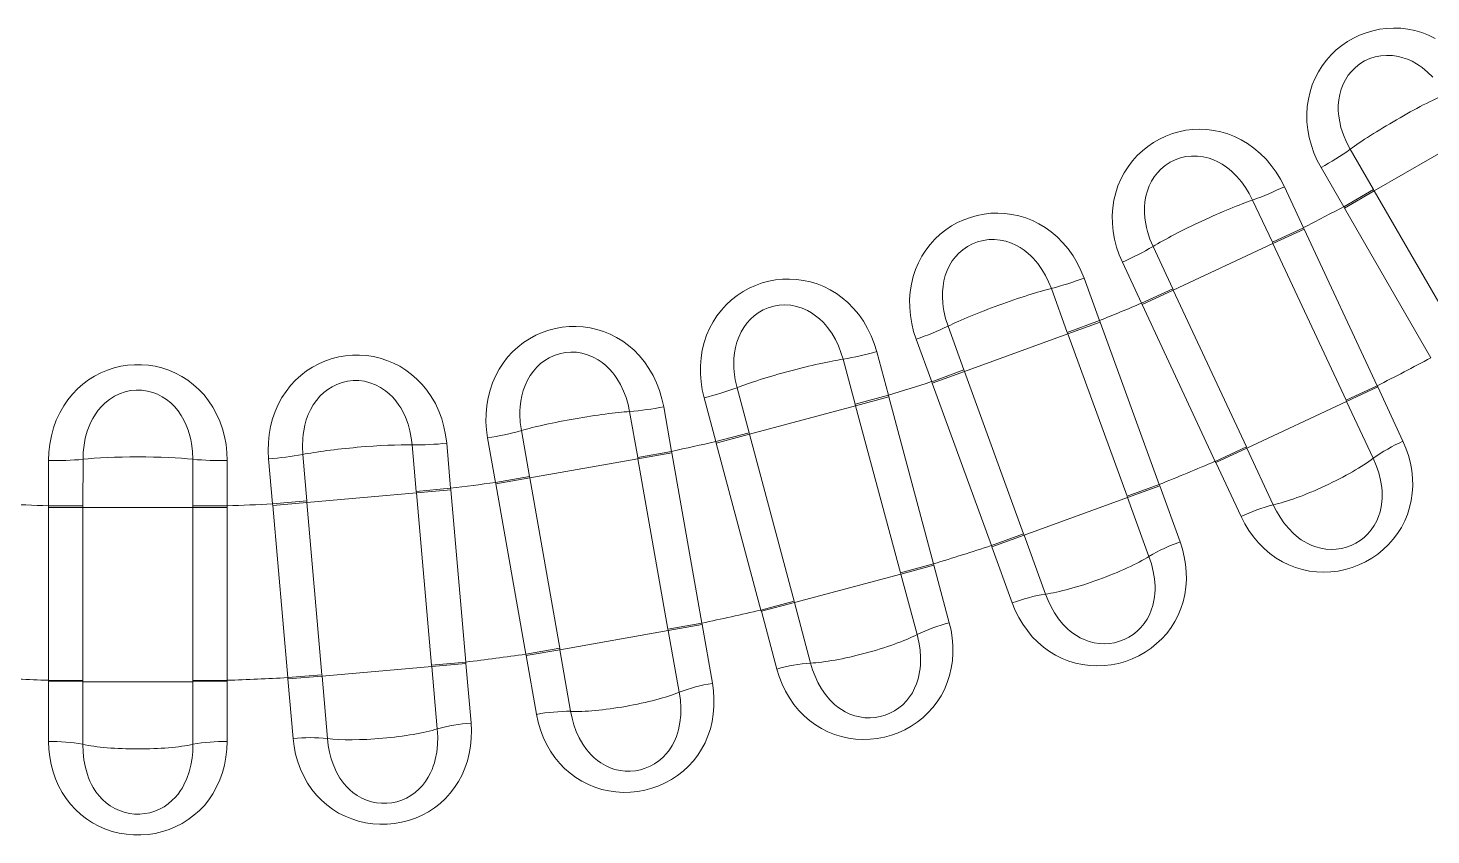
# Model space of a CAD drawing. Extents: x 407 to 892, y -26 to 445.
# Drawn here: x 782.16 to 798.25, y 131.44 to 140.69 of the extents above; entities that cross this region are included whole.
import ezdxf

# ---------------------------------------------------------------- set-up
doc = ezdxf.new("R2010")
doc.units = 0
doc.header["$LTSCALE"] = 7
doc.header["$MEASUREMENT"] = 0
doc.layers.add('8', color=251, linetype='CONTINUOUS', lineweight=15)

msp = doc.modelspace()

# ---------------------------------------------------------------- linework, layer by layer
at = {"layer": '8', "lineweight": 13, "ltscale": 0.031529}
for p, q in [((797.597, 138.826), (798.69, 139.457)), ((795.293, 137.689), (796.436, 138.221)), ((792.898, 136.756), (794.083, 137.187)), ((790.431, 136.036), (791.649, 136.362)), ((787.911, 135.534), (789.153, 135.752)), ((785.356, 135.253), (786.613, 135.363)), ((782.787, 135.196), (784.048, 135.196)), ((790.949, 134.104), (792.167, 134.43)), ((785.53, 133.26), (786.787, 133.37)), ((782.787, 133.196), (784.048, 133.196))]:
    msp.add_line(p, q, dxfattribs=at)
at = {"layer": '8', "lineweight": 13, "ltscale": 0.013374}
for p, q in [((797.589, 138.841), (797.322, 139.304)), ((796.202, 138.721), (796.429, 138.237)), ((795.286, 137.704), (795.06, 138.189)), ((793.894, 137.706), (794.077, 137.203)), ((792.892, 136.772), (792.71, 137.275)), ((791.506, 136.895), (791.645, 136.379)), ((790.427, 136.052), (790.289, 136.569)), ((789.056, 136.296), (789.15, 135.769)), ((787.908, 135.55), (787.816, 136.077)), ((785.355, 135.27), (785.309, 135.803)), ((786.564, 135.912), (786.611, 135.38)), ((782.788, 135.747), (782.787, 135.213)), ((784.048, 135.213), (784.047, 135.747))]:
    msp.add_line(p, q, dxfattribs=at)
at = {"layer": '8', "lineweight": 13, "ltscale": 0.012961}
for p, q in [((797.247, 138.644), (796.988, 139.093)), ((796.567, 138.874), (796.786, 138.404)), ((794.928, 137.538), (794.709, 138.008)), ((794.27, 137.826), (794.447, 137.339)), ((791.891, 136.982), (792.025, 136.482)), ((790.046, 135.951), (789.911, 136.452)), ((789.448, 136.349), (789.538, 135.838)), ((787.52, 135.483), (787.429, 135.993)), ((786.959, 135.931), (787.004, 135.415)), ((782.392, 135.732), (782.393, 135.213)), ((784.442, 135.213), (784.442, 135.732)), ((784.962, 135.236), (784.917, 135.753))]:
    msp.add_line(p, q, dxfattribs=at)
at = {"layer": '8', "lineweight": 13, "ltscale": 0.009852}
for p, q in [((797.589, 138.841), (797.247, 138.644)), ((792.892, 136.772), (792.522, 136.638)), ((797.281, 136.409), (797.638, 136.577)), ((786.611, 135.38), (787.004, 135.415)), ((785.355, 135.27), (784.962, 135.236)), ((792.167, 134.43), (792.547, 134.534)), ((790.949, 134.104), (790.568, 134.004)), ((789.5, 133.783), (789.888, 133.853)), ((788.258, 133.564), (787.87, 133.497)), ((786.787, 133.37), (787.179, 133.406)), ((785.53, 133.26), (785.138, 133.228)), ((782.393, 133.197), (782.787, 133.196)), ((784.442, 133.197), (784.048, 133.196))]:
    msp.add_line(p, q, dxfattribs=at)
at = {"layer": '8', "lineweight": 13, "ltscale": 0.009853}
for p, q in [((797.597, 138.826), (797.256, 138.629)), ((796.429, 138.237), (796.786, 138.404)), ((796.436, 138.221), (796.793, 138.388)), ((795.286, 137.704), (794.928, 137.538)), ((795.293, 137.689), (794.936, 137.522)), ((794.077, 137.203), (794.447, 137.339)), ((794.083, 137.187), (794.454, 137.322)), ((792.898, 136.756), (792.528, 136.621)), ((791.645, 136.379), (792.025, 136.482)), ((791.649, 136.362), (792.03, 136.464)), ((797.274, 136.424), (797.631, 136.591)), ((790.427, 136.052), (790.046, 135.951)), ((790.431, 136.036), (790.05, 135.934)), ((789.15, 135.769), (789.538, 135.838)), ((789.153, 135.752), (789.541, 135.821)), ((796.131, 135.891), (795.774, 135.724)), ((787.908, 135.55), (787.52, 135.483)), ((787.911, 135.534), (787.523, 135.465)), ((786.613, 135.363), (787.005, 135.397)), ((794.762, 135.324), (795.132, 135.458)), ((782.393, 135.213), (782.787, 135.213)), ((782.393, 135.196), (782.787, 135.196)), ((784.442, 135.213), (784.048, 135.213)), ((784.442, 135.196), (784.048, 135.196)), ((785.356, 135.253), (784.964, 135.218)), ((793.576, 134.892), (793.206, 134.758)), ((792.163, 134.447), (792.543, 134.549)), ((790.944, 134.12), (790.564, 134.018)), ((789.497, 133.799), (789.885, 133.868)), ((788.255, 133.58), (787.867, 133.512)), ((786.785, 133.387), (787.178, 133.421)), ((785.529, 133.277), (785.136, 133.243)), ((782.393, 133.212), (782.787, 133.212)), ((784.442, 133.212), (784.048, 133.212))]:
    msp.add_line(p, q, dxfattribs=at)
at = {"layer": '8', "lineweight": 13, "ltscale": 0.000424518}
msp.add_line((797.589, 138.841), (797.597, 138.826), dxfattribs=at)
at = {"layer": '8', "lineweight": 13, "ltscale": 0.049583}
for p, q in [((797.597, 138.826), (798.589, 137.109)), ((797.256, 138.629), (798.248, 136.911)), ((797.631, 136.591), (796.793, 138.388)), ((795.293, 137.689), (796.131, 135.891)), ((795.132, 135.458), (794.454, 137.322)), ((792.528, 136.621), (793.206, 134.758)), ((792.898, 136.756), (793.576, 134.892)), ((792.163, 134.447), (791.649, 136.362)), ((790.431, 136.036), (790.944, 134.12)), ((789.885, 133.868), (789.541, 135.821)), ((787.911, 135.534), (788.255, 133.58)), ((786.785, 133.387), (786.613, 135.363)), ((787.523, 135.465), (787.867, 133.512)), ((782.393, 133.212), (782.393, 135.196)), ((782.787, 133.212), (782.787, 135.196)), ((784.048, 135.196), (784.048, 133.212)), ((784.442, 135.196), (784.442, 133.212)), ((785.356, 135.253), (785.529, 133.277))]:
    msp.add_line(p, q, dxfattribs=at)
at = {"layer": '8', "lineweight": 13, "ltscale": 0.000445997}
msp.add_line((797.247, 138.644), (797.256, 138.629), dxfattribs=at)
at = {"layer": '8', "lineweight": 13, "ltscale": 0.000445422}
msp.add_line((796.793, 138.388), (796.786, 138.404), dxfattribs=at)
at = {"layer": '8', "lineweight": 13, "ltscale": 0.000424589}
msp.add_line((796.436, 138.221), (796.429, 138.237), dxfattribs=at)
at = {"layer": '8', "lineweight": 13, "ltscale": 0.049582}
for p, q in [((797.274, 136.424), (796.436, 138.221)), ((794.936, 137.522), (795.774, 135.724)), ((794.762, 135.324), (794.083, 137.187)), ((792.543, 134.549), (792.03, 136.464)), ((790.05, 135.934), (790.564, 134.018)), ((789.497, 133.799), (789.153, 135.752)), ((787.178, 133.421), (787.005, 135.397)), ((784.964, 135.218), (785.136, 133.243))]:
    msp.add_line(p, q, dxfattribs=at)
at = {"layer": '8', "lineweight": 13, "ltscale": 0.000424266}
msp.add_line((795.286, 137.704), (795.293, 137.689), dxfattribs=at)
at = {"layer": '8', "lineweight": 13, "ltscale": 0.000446113}
msp.add_line((794.928, 137.538), (794.936, 137.522), dxfattribs=at)
at = {"layer": '8', "lineweight": 13, "ltscale": 0.000445782}
msp.add_line((794.454, 137.322), (794.447, 137.339), dxfattribs=at)
at = {"layer": '8', "lineweight": 13, "ltscale": 0.012962}
msp.add_line((792.522, 136.638), (792.344, 137.125), dxfattribs=at)
at = {"layer": '8', "lineweight": 13, "ltscale": 0.000424794}
msp.add_line((794.083, 137.187), (794.077, 137.203), dxfattribs=at)
at = {"layer": '8', "lineweight": 13, "ltscale": 0.000424532}
msp.add_line((792.892, 136.772), (792.898, 136.756), dxfattribs=at)
at = {"layer": '8', "lineweight": 13, "ltscale": 0.000445521}
msp.add_line((792.522, 136.638), (792.528, 136.621), dxfattribs=at)
at = {"layer": '8', "lineweight": 13, "ltscale": 0.000445651}
msp.add_line((792.03, 136.464), (792.025, 136.482), dxfattribs=at)
at = {"layer": '8', "lineweight": 13, "ltscale": 0.000371403}
msp.add_line((797.631, 136.591), (797.638, 136.577), dxfattribs=at)
at = {"layer": '8', "lineweight": 13, "ltscale": 0.017125}
for p, q in [((797.638, 136.577), (797.927, 135.956)), ((796.07, 135.09), (795.78, 135.711)), ((795.137, 135.445), (795.371, 134.801)), ((793.446, 134.1), (793.211, 134.744)), ((792.547, 134.534), (792.724, 133.872)), ((790.745, 133.342), (790.568, 134.004)), ((789.888, 133.853), (790.006, 133.178)), ((787.179, 133.406), (787.238, 132.724)), ((782.393, 133.197), (782.393, 132.512)), ((784.442, 132.512), (784.442, 133.197))]:
    msp.add_line(p, q, dxfattribs=at)
at = {"layer": '8', "lineweight": 13, "ltscale": 0.000424371}
msp.add_line((791.649, 136.362), (791.645, 136.379), dxfattribs=at)
at = {"layer": '8', "lineweight": 13, "ltscale": 0.03153}
for p, q in [((796.138, 135.876), (797.281, 136.409)), ((793.582, 134.877), (794.767, 135.308)), ((788.258, 133.564), (789.5, 133.783))]:
    msp.add_line(p, q, dxfattribs=at)
at = {"layer": '8', "lineweight": 13, "ltscale": 0.000417768}
msp.add_line((797.274, 136.424), (797.281, 136.409), dxfattribs=at)
at = {"layer": '8', "lineweight": 13, "ltscale": 0.01795}
for p, q in [((797.281, 136.409), (797.586, 135.759)), ((796.44, 135.225), (796.138, 135.876)), ((794.767, 135.308), (795.014, 134.634)), ((793.826, 134.202), (793.582, 134.877)), ((792.167, 134.43), (792.354, 133.737)), ((791.133, 133.41), (790.949, 134.104)), ((789.5, 133.783), (789.626, 133.076)), ((788.381, 132.857), (788.258, 133.564)), ((786.787, 133.37), (786.851, 132.655)), ((782.787, 133.196), (782.786, 132.478)), ((784.049, 132.478), (784.048, 133.196))]:
    msp.add_line(p, q, dxfattribs=at)
at = {"layer": '8', "lineweight": 13, "ltscale": 0.000424713}
msp.add_line((790.427, 136.052), (790.431, 136.036), dxfattribs=at)
at = {"layer": '8', "lineweight": 13, "ltscale": 0.000445539}
msp.add_line((789.541, 135.821), (789.538, 135.838), dxfattribs=at)
at = {"layer": '8', "lineweight": 13, "ltscale": 0.00044619}
msp.add_line((790.046, 135.951), (790.05, 135.934), dxfattribs=at)
at = {"layer": '8', "lineweight": 13, "ltscale": 0.009851}
for p, q in [((796.138, 135.876), (795.78, 135.711)), ((794.767, 135.308), (795.137, 135.445)), ((793.582, 134.877), (793.211, 134.744))]:
    msp.add_line(p, q, dxfattribs=at)
at = {"layer": '8', "lineweight": 13, "ltscale": 0.000417123}
msp.add_line((796.131, 135.891), (796.138, 135.876), dxfattribs=at)
at = {"layer": '8', "lineweight": 13, "ltscale": 0.00042459}
msp.add_line((789.153, 135.752), (789.15, 135.769), dxfattribs=at)
at = {"layer": '8', "lineweight": 13, "ltscale": 0.000370987}
msp.add_line((795.774, 135.724), (795.78, 135.711), dxfattribs=at)
at = {"layer": '8', "lineweight": 13, "ltscale": 0.000445406}
msp.add_line((787.52, 135.483), (787.523, 135.465), dxfattribs=at)
at = {"layer": '8', "lineweight": 13, "ltscale": 0.000424458}
msp.add_line((787.908, 135.55), (787.911, 135.534), dxfattribs=at)
at = {"layer": '8', "lineweight": 13, "ltscale": 0.000424319}
msp.add_line((786.613, 135.363), (786.611, 135.38), dxfattribs=at)
at = {"layer": '8', "lineweight": 13, "ltscale": 0.0004458}
msp.add_line((787.005, 135.397), (787.004, 135.415), dxfattribs=at)
at = {"layer": '8', "lineweight": 13, "ltscale": 0.000417559}
msp.add_line((794.762, 135.324), (794.767, 135.308), dxfattribs=at)
at = {"layer": '8', "lineweight": 13, "ltscale": 0.000370693}
msp.add_line((795.132, 135.458), (795.137, 135.445), dxfattribs=at)
at = {"layer": '8', "lineweight": 13, "ltscale": 0.00044632}
for p, q in [((782.393, 135.196), (782.393, 135.213)), ((784.442, 135.213), (784.442, 135.196))]:
    msp.add_line(p, q, dxfattribs=at)
at = {"layer": '8', "lineweight": 13, "ltscale": 0.000424957}
for p, q in [((782.787, 135.196), (782.787, 135.213)), ((784.048, 135.213), (784.048, 135.196))]:
    msp.add_line(p, q, dxfattribs=at)
at = {"layer": '8', "lineweight": 13, "ltscale": 0.000445666}
msp.add_line((784.962, 135.236), (784.964, 135.218), dxfattribs=at)
at = {"layer": '8', "lineweight": 13, "ltscale": 0.000424252}
msp.add_line((785.355, 135.27), (785.356, 135.253), dxfattribs=at)
at = {"layer": '8', "lineweight": 13, "ltscale": 0.000417037}
msp.add_line((793.576, 134.892), (793.582, 134.877), dxfattribs=at)
at = {"layer": '8', "lineweight": 13, "ltscale": 0.00037076}
msp.add_line((793.206, 134.758), (793.211, 134.744), dxfattribs=at)
at = {"layer": '8', "lineweight": 13, "ltscale": 0.000370851}
msp.add_line((792.543, 134.549), (792.547, 134.534), dxfattribs=at)
at = {"layer": '8', "lineweight": 13, "ltscale": 0.000417146}
msp.add_line((792.163, 134.447), (792.167, 134.43), dxfattribs=at)
at = {"layer": '8', "lineweight": 13, "ltscale": 0.000416948}
msp.add_line((790.944, 134.12), (790.949, 134.104), dxfattribs=at)
at = {"layer": '8', "lineweight": 13, "ltscale": 0.000371442}
msp.add_line((790.564, 134.018), (790.568, 134.004), dxfattribs=at)
at = {"layer": '8', "lineweight": 13, "ltscale": 0.000417696}
msp.add_line((789.497, 133.799), (789.5, 133.783), dxfattribs=at)
at = {"layer": '8', "lineweight": 13, "ltscale": 0.000371025}
msp.add_line((789.885, 133.868), (789.888, 133.853), dxfattribs=at)
at = {"layer": '8', "lineweight": 13, "ltscale": 0.000416811}
msp.add_line((788.255, 133.58), (788.258, 133.564), dxfattribs=at)
at = {"layer": '8', "lineweight": 13, "ltscale": 0.000417412}
for p, q in [((786.785, 133.387), (786.787, 133.37)), ((785.529, 133.277), (785.53, 133.26))]:
    msp.add_line(p, q, dxfattribs=at)
at = {"layer": '8', "lineweight": 13, "ltscale": 0.000371345}
msp.add_line((787.178, 133.421), (787.179, 133.406), dxfattribs=at)
at = {"layer": '8', "lineweight": 13, "ltscale": 0.000371291}
msp.add_line((787.867, 133.512), (787.87, 133.497), dxfattribs=at)
at = {"layer": '8', "lineweight": 13, "ltscale": 0.017124}
for p, q in [((787.989, 132.823), (787.87, 133.497)), ((785.198, 132.545), (785.138, 133.228))]:
    msp.add_line(p, q, dxfattribs=at)
at = {"layer": '8', "lineweight": 13, "ltscale": 0.000371545}
msp.add_line((785.136, 133.243), (785.138, 133.228), dxfattribs=at)
at = {"layer": '8', "lineweight": 13, "ltscale": 0.017949}
msp.add_line((785.592, 132.545), (785.53, 133.26), dxfattribs=at)
at = {"layer": '8', "lineweight": 13, "ltscale": 0.000370789}
for p, q in [((782.393, 133.212), (782.393, 133.197)), ((784.442, 133.197), (784.442, 133.212))]:
    msp.add_line(p, q, dxfattribs=at)
at = {"layer": '8', "lineweight": 13, "ltscale": 0.000417328}
for p, q in [((782.787, 133.212), (782.787, 133.196)), ((784.048, 133.196), (784.048, 133.212))]:
    msp.add_line(p, q, dxfattribs=at)
at = {"layer": '8', "lineweight": 13}
for points in [[(796.988, 139.093), (796.944, 139.176), (796.906, 139.261), (796.876, 139.348), (796.852, 139.437), (796.835, 139.527), (796.826, 139.617), (796.824, 139.707), (796.829, 139.796), (796.842, 139.88), (796.861, 139.962), (796.887, 140.041), (796.919, 140.118), (796.957, 140.191), (797.001, 140.261), (797.05, 140.327), (797.104, 140.388), (797.162, 140.443), (797.224, 140.493), (797.289, 140.538), (797.358, 140.578), (797.43, 140.613), (797.504, 140.641), (797.581, 140.664), (797.659, 140.68), (797.739, 140.69), (797.82, 140.694), (797.902, 140.691), (797.983, 140.681), (798.064, 140.665), (798.143, 140.642), (798.221, 140.612), (798.297, 140.576)], [(797.322, 139.304), (797.279, 139.386), (797.244, 139.47), (797.229, 139.513), (797.216, 139.555), (797.201, 139.619), (797.19, 139.682), (797.185, 139.745), (797.185, 139.806), (797.19, 139.871), (797.201, 139.933), (797.218, 139.993), (797.24, 140.049), (797.267, 140.102), (797.298, 140.152), (797.335, 140.197), (797.381, 140.243), (797.432, 140.283), (797.487, 140.317), (797.546, 140.344), (797.608, 140.364), (797.672, 140.376), (797.739, 140.381), (797.806, 140.378), (797.874, 140.368), (797.927, 140.354), (797.979, 140.336), (798.031, 140.313), (798.081, 140.285), (798.114, 140.264), (798.147, 140.241), (798.21, 140.189), (798.269, 140.13)], [(794.709, 138.008), (794.672, 138.094), (794.643, 138.182), (794.619, 138.272), (794.603, 138.362), (794.595, 138.453), (794.593, 138.544), (794.599, 138.633), (794.612, 138.721), (794.632, 138.804), (794.658, 138.884), (794.691, 138.961), (794.729, 139.034), (794.774, 139.104), (794.823, 139.17), (794.878, 139.231), (794.938, 139.287), (795, 139.337), (795.066, 139.382), (795.135, 139.421), (795.207, 139.455), (795.282, 139.483), (795.358, 139.505), (795.436, 139.521), (795.516, 139.53), (795.597, 139.533), (795.678, 139.53), (795.759, 139.52), (795.839, 139.503), (795.918, 139.48), (795.995, 139.45), (796.07, 139.413), (796.143, 139.37), (796.218, 139.317), (796.289, 139.257), (796.356, 139.191), (796.417, 139.119), (796.473, 139.041), (796.523, 138.96), (796.567, 138.874)], [(795.06, 138.189), (795.025, 138.274), (794.997, 138.361), (794.986, 138.405), (794.977, 138.448), (794.967, 138.513), (794.962, 138.577), (794.962, 138.64), (794.967, 138.701), (794.978, 138.765), (794.995, 138.826), (795.016, 138.884), (795.043, 138.938), (795.075, 138.989), (795.111, 139.035), (795.151, 139.077), (795.201, 139.119), (795.255, 139.154), (795.313, 139.183), (795.374, 139.205), (795.438, 139.219), (795.503, 139.226), (795.569, 139.225), (795.636, 139.217), (795.703, 139.2), (795.754, 139.182), (795.805, 139.159), (795.854, 139.132), (795.902, 139.1), (795.933, 139.076), (795.964, 139.05), (796.022, 138.993), (796.076, 138.929), (796.122, 138.864), (796.164, 138.795), (796.202, 138.721)], [(792.344, 137.125), (792.315, 137.214), (792.293, 137.304), (792.278, 137.396), (792.27, 137.487), (792.269, 137.579), (792.276, 137.669), (792.289, 137.758), (792.31, 137.844), (792.337, 137.925), (792.37, 138.002), (792.409, 138.076), (792.454, 138.146), (792.504, 138.212), (792.559, 138.273), (792.619, 138.329), (792.684, 138.38), (792.75, 138.424), (792.819, 138.463), (792.892, 138.496), (792.967, 138.523), (793.043, 138.545), (793.122, 138.56), (793.201, 138.569), (793.281, 138.571), (793.362, 138.567), (793.442, 138.557), (793.522, 138.54), (793.6, 138.516), (793.677, 138.486), (793.751, 138.449), (793.823, 138.406), (793.891, 138.357), (793.962, 138.298), (794.027, 138.232), (794.088, 138.16), (794.143, 138.083), (794.191, 138.001), (794.234, 137.915), (794.27, 137.826)], [(792.71, 137.275), (792.682, 137.363), (792.662, 137.452), (792.654, 137.496), (792.649, 137.541), (792.645, 137.606), (792.646, 137.67), (792.652, 137.733), (792.662, 137.793), (792.678, 137.856), (792.7, 137.915), (792.727, 137.971), (792.758, 138.023), (792.794, 138.07), (792.834, 138.113), (792.878, 138.152), (792.931, 138.189), (792.988, 138.22), (793.048, 138.243), (793.111, 138.259), (793.176, 138.268), (793.241, 138.269), (793.307, 138.263), (793.373, 138.248), (793.438, 138.226), (793.488, 138.204), (793.536, 138.177), (793.583, 138.145), (793.628, 138.109), (793.657, 138.082), (793.685, 138.054), (793.738, 137.992), (793.786, 137.924), (793.827, 137.855), (793.863, 137.782), (793.894, 137.706)], [(789.911, 136.452), (789.89, 136.543), (789.876, 136.635), (789.869, 136.727), (789.869, 136.819), (789.876, 136.91), (789.891, 137), (789.912, 137.087), (789.94, 137.171), (789.974, 137.249), (790.014, 137.323), (790.059, 137.393), (790.11, 137.459), (790.166, 137.52), (790.226, 137.576), (790.291, 137.627), (790.359, 137.672), (790.429, 137.71), (790.502, 137.743), (790.577, 137.77), (790.653, 137.79), (790.732, 137.805), (790.811, 137.813), (790.891, 137.815), (790.97, 137.811), (791.051, 137.8), (791.13, 137.783), (791.208, 137.759), (791.284, 137.728), (791.358, 137.691), (791.429, 137.648), (791.496, 137.599), (791.56, 137.545), (791.625, 137.479), (791.685, 137.408), (791.739, 137.331), (791.786, 137.249), (791.828, 137.163), (791.863, 137.074), (791.891, 136.982)], [(790.289, 136.569), (790.269, 136.659), (790.256, 136.75), (790.253, 136.795), (790.251, 136.839), (790.253, 136.905), (790.26, 136.968), (790.271, 137.03), (790.286, 137.09), (790.308, 137.15), (790.335, 137.208), (790.366, 137.261), (790.402, 137.31), (790.442, 137.354), (790.485, 137.394), (790.532, 137.428), (790.589, 137.461), (790.648, 137.486), (790.71, 137.504), (790.774, 137.515), (790.839, 137.518), (790.905, 137.514), (790.97, 137.501), (791.035, 137.481), (791.098, 137.453), (791.145, 137.427), (791.19, 137.395), (791.234, 137.36), (791.276, 137.32), (791.303, 137.291), (791.328, 137.26), (791.375, 137.194), (791.417, 137.122), (791.452, 137.05), (791.481, 136.974), (791.506, 136.895)], [(787.429, 135.993), (787.416, 136.086), (787.41, 136.179), (787.411, 136.271), (787.419, 136.363), (787.434, 136.453), (787.456, 136.541), (787.485, 136.626), (787.521, 136.707), (787.561, 136.782), (787.607, 136.852), (787.658, 136.918), (787.715, 136.979), (787.776, 137.035), (787.841, 137.086), (787.909, 137.131), (787.981, 137.17), (788.054, 137.202), (788.13, 137.228), (788.207, 137.248), (788.285, 137.262), (788.364, 137.27), (788.444, 137.271), (788.524, 137.266), (788.603, 137.255), (788.682, 137.237), (788.759, 137.213), (788.835, 137.182), (788.908, 137.145), (788.978, 137.102), (789.045, 137.053), (789.108, 136.998), (789.167, 136.938), (789.226, 136.867), (789.279, 136.791), (789.326, 136.709), (789.367, 136.624), (789.401, 136.535), (789.428, 136.443), (789.448, 136.349)], [(784.917, 135.753), (784.912, 135.846), (784.914, 135.939), (784.923, 136.031), (784.939, 136.122), (784.962, 136.21), (784.991, 136.296), (785.027, 136.378), (785.07, 136.456), (785.117, 136.527), (785.169, 136.593), (785.225, 136.654), (785.287, 136.71), (785.352, 136.761), (785.422, 136.805), (785.494, 136.844), (785.569, 136.876), (785.645, 136.902), (785.722, 136.922), (785.8, 136.935), (785.88, 136.942), (785.959, 136.943), (786.039, 136.937), (786.118, 136.925), (786.196, 136.907), (786.273, 136.882), (786.348, 136.851), (786.42, 136.814), (786.49, 136.771), (786.556, 136.722), (786.618, 136.667), (786.677, 136.607), (786.73, 136.542), (786.783, 136.467), (786.829, 136.386), (786.869, 136.301), (786.902, 136.212), (786.928, 136.121), (786.947, 136.027), (786.959, 135.931)], [(787.816, 136.077), (787.803, 136.169), (787.799, 136.26), (787.799, 136.305), (787.802, 136.349), (787.809, 136.414), (787.821, 136.477), (787.837, 136.538), (787.858, 136.596), (787.885, 136.655), (787.917, 136.709), (787.953, 136.76), (787.993, 136.805), (788.036, 136.846), (788.083, 136.881), (788.133, 136.911), (788.192, 136.939), (788.254, 136.959), (788.317, 136.972), (788.382, 136.977), (788.447, 136.975), (788.511, 136.964), (788.575, 136.946), (788.638, 136.921), (788.698, 136.888), (788.743, 136.857), (788.786, 136.822), (788.826, 136.782), (788.864, 136.739), (788.888, 136.708), (788.911, 136.675), (788.952, 136.605), (788.988, 136.529), (789.016, 136.455), (789.039, 136.376), (789.056, 136.296)], [(784.442, 135.732), (784.439, 135.825), (784.429, 135.918), (784.412, 136.009), (784.388, 136.098), (784.358, 136.184), (784.321, 136.266), (784.278, 136.345), (784.228, 136.419), (784.176, 136.486), (784.118, 136.547), (784.056, 136.603), (783.99, 136.654), (783.92, 136.698), (783.847, 136.737), (783.772, 136.769), (783.694, 136.795), (783.617, 136.814), (783.538, 136.826), (783.459, 136.833), (783.379, 136.833), (783.3, 136.827), (783.221, 136.814), (783.144, 136.795), (783.068, 136.771), (782.993, 136.739), (782.921, 136.702), (782.852, 136.658), (782.786, 136.609), (782.725, 136.555), (782.667, 136.495), (782.615, 136.43), (782.567, 136.361), (782.521, 136.281), (782.482, 136.196), (782.45, 136.108), (782.425, 136.017), (782.407, 135.923), (782.396, 135.828), (782.392, 135.732)], [(785.309, 135.803), (785.305, 135.895), (785.308, 135.986), (785.312, 136.031), (785.319, 136.075), (785.332, 136.139), (785.349, 136.201), (785.371, 136.26), (785.396, 136.315), (785.428, 136.372), (785.465, 136.423), (785.505, 136.47), (785.549, 136.512), (785.596, 136.549), (785.645, 136.58), (785.698, 136.606), (785.759, 136.628), (785.822, 136.643), (785.886, 136.65), (785.951, 136.65), (786.016, 136.642), (786.079, 136.626), (786.142, 136.602), (786.201, 136.571), (786.259, 136.533), (786.301, 136.498), (786.34, 136.46), (786.377, 136.417), (786.411, 136.37), (786.432, 136.337), (786.452, 136.303), (786.487, 136.229), (786.516, 136.151), (786.538, 136.074), (786.553, 135.994), (786.564, 135.912)], [(784.047, 135.747), (784.043, 135.84), (784.032, 135.93), (784.024, 135.975), (784.014, 136.018), (783.995, 136.081), (783.972, 136.141), (783.946, 136.198), (783.915, 136.251), (783.879, 136.304), (783.838, 136.352), (783.794, 136.396), (783.746, 136.434), (783.696, 136.466), (783.644, 136.493), (783.59, 136.514), (783.527, 136.531), (783.463, 136.54), (783.398, 136.542), (783.334, 136.535), (783.27, 136.522), (783.208, 136.5), (783.148, 136.472), (783.091, 136.435), (783.037, 136.392), (782.999, 136.354), (782.963, 136.312), (782.93, 136.266), (782.9, 136.217), (782.881, 136.182), (782.865, 136.146), (782.836, 136.07), (782.814, 135.989), (782.8, 135.911), (782.791, 135.83), (782.788, 135.747)], [(797.927, 135.956), (797.961, 135.874), (797.99, 135.79), (798.012, 135.705), (798.028, 135.618), (798.037, 135.532), (798.039, 135.445), (798.034, 135.36), (798.022, 135.275), (798.003, 135.195), (797.978, 135.116), (797.947, 135.04), (797.909, 134.967), (797.865, 134.897), (797.816, 134.831), (797.761, 134.769), (797.701, 134.712), (797.637, 134.66), (797.568, 134.613), (797.496, 134.571), (797.421, 134.536), (797.343, 134.506), (797.263, 134.483), (797.182, 134.466), (797.1, 134.456), (797.017, 134.452), (796.935, 134.455), (796.854, 134.466), (796.773, 134.482), (796.694, 134.506), (796.618, 134.536), (796.544, 134.572), (796.473, 134.615), (796.401, 134.667), (796.334, 134.725), (796.271, 134.788), (796.212, 134.857), (796.16, 134.931), (796.112, 135.009), (796.07, 135.09)], [(797.586, 135.759), (797.621, 135.676), (797.65, 135.591), (797.671, 135.507), (797.684, 135.423), (797.688, 135.382), (797.689, 135.341), (797.689, 135.301), (797.686, 135.261), (797.678, 135.203), (797.666, 135.146), (797.648, 135.092), (797.626, 135.04), (797.597, 134.987), (797.564, 134.938), (797.525, 134.893), (797.482, 134.852), (797.436, 134.816), (797.386, 134.784), (797.333, 134.759), (797.278, 134.738), (797.221, 134.724), (797.162, 134.716), (797.103, 134.713), (797.044, 134.717), (796.985, 134.727), (796.927, 134.743), (796.881, 134.76), (796.836, 134.78), (796.793, 134.805), (796.761, 134.825), (796.73, 134.848), (796.67, 134.898), (796.614, 134.956), (796.562, 135.02), (796.517, 135.084), (796.477, 135.153), (796.44, 135.225)], [(795.371, 134.801), (795.398, 134.716), (795.419, 134.63), (795.434, 134.543), (795.442, 134.455), (795.444, 134.368), (795.438, 134.282), (795.426, 134.197), (795.406, 134.114), (795.381, 134.035), (795.349, 133.959), (795.311, 133.886), (795.267, 133.817), (795.217, 133.751), (795.162, 133.69), (795.102, 133.633), (795.038, 133.581), (794.969, 133.535), (794.897, 133.494), (794.821, 133.459), (794.743, 133.43), (794.663, 133.407), (794.582, 133.391), (794.499, 133.381), (794.416, 133.378), (794.334, 133.382), (794.252, 133.392), (794.172, 133.409), (794.093, 133.433), (794.017, 133.463), (793.943, 133.5), (793.873, 133.543), (793.805, 133.592), (793.739, 133.649), (793.676, 133.713), (793.619, 133.782), (793.567, 133.855), (793.521, 133.933), (793.481, 134.015), (793.446, 134.1)], [(795.014, 134.634), (795.042, 134.548), (795.063, 134.462), (795.077, 134.376), (795.083, 134.291), (795.083, 134.25), (795.081, 134.208), (795.077, 134.169), (795.071, 134.129), (795.058, 134.072), (795.04, 134.017), (795.018, 133.964), (794.992, 133.915), (794.958, 133.864), (794.92, 133.818), (794.878, 133.776), (794.832, 133.739), (794.782, 133.707), (794.73, 133.681), (794.675, 133.66), (794.618, 133.644), (794.56, 133.635), (794.501, 133.632), (794.442, 133.635), (794.384, 133.643), (794.326, 133.658), (794.269, 133.679), (794.225, 133.7), (794.182, 133.725), (794.141, 133.753), (794.111, 133.776), (794.082, 133.801), (794.027, 133.856), (793.976, 133.919), (793.929, 133.987), (793.891, 134.055), (793.856, 134.127), (793.826, 134.202)], [(792.724, 133.872), (792.744, 133.786), (792.757, 133.698), (792.765, 133.61), (792.765, 133.522), (792.759, 133.436), (792.746, 133.35), (792.726, 133.267), (792.7, 133.186), (792.667, 133.109), (792.629, 133.036), (792.585, 132.967), (792.535, 132.901), (792.479, 132.84), (792.419, 132.784), (792.355, 132.733), (792.286, 132.687), (792.213, 132.646), (792.138, 132.612), (792.059, 132.584), (791.979, 132.561), (791.897, 132.546), (791.815, 132.537), (791.732, 132.534), (791.649, 132.538), (791.567, 132.549), (791.487, 132.567), (791.408, 132.591), (791.332, 132.621), (791.259, 132.658), (791.188, 132.701), (791.122, 132.75), (791.059, 132.804), (790.998, 132.868), (790.941, 132.936), (790.89, 133.01), (790.845, 133.088), (790.806, 133.17), (790.772, 133.255), (790.745, 133.342)], [(792.354, 133.737), (792.374, 133.649), (792.388, 133.561), (792.394, 133.475), (792.393, 133.39), (792.389, 133.348), (792.383, 133.308), (792.376, 133.268), (792.366, 133.23), (792.349, 133.174), (792.326, 133.121), (792.3, 133.07), (792.269, 133.023), (792.232, 132.976), (792.19, 132.933), (792.144, 132.895), (792.095, 132.862), (792.043, 132.834), (791.988, 132.812), (791.931, 132.796), (791.873, 132.786), (791.815, 132.782), (791.756, 132.784), (791.697, 132.792), (791.64, 132.806), (791.583, 132.826), (791.529, 132.851), (791.487, 132.876), (791.446, 132.904), (791.407, 132.935), (791.38, 132.961), (791.353, 132.989), (791.303, 133.049), (791.257, 133.115), (791.217, 133.187), (791.184, 133.259), (791.156, 133.333), (791.133, 133.41)], [(790.006, 133.178), (790.018, 133.09), (790.024, 133.002), (790.024, 132.913), (790.017, 132.826), (790.003, 132.74), (789.983, 132.656), (789.956, 132.575), (789.922, 132.496), (789.883, 132.423), (789.839, 132.354), (789.789, 132.288), (789.733, 132.227), (789.673, 132.171), (789.608, 132.121), (789.539, 132.075), (789.466, 132.035), (789.391, 132.002), (789.312, 131.974), (789.232, 131.952), (789.15, 131.937), (789.067, 131.929), (788.984, 131.927), (788.901, 131.932), (788.819, 131.943), (788.739, 131.961), (788.66, 131.986), (788.584, 132.016), (788.511, 132.054), (788.441, 132.097), (788.375, 132.146), (788.312, 132.2), (788.255, 132.26), (788.199, 132.328), (788.149, 132.401), (788.104, 132.479), (788.066, 132.561), (788.034, 132.646), (788.008, 132.733), (787.989, 132.823)], [(789.626, 133.076), (789.639, 132.987), (789.644, 132.898), (789.643, 132.811), (789.634, 132.727), (789.627, 132.686), (789.618, 132.646), (789.607, 132.607), (789.594, 132.569), (789.571, 132.515), (789.545, 132.464), (789.514, 132.416), (789.479, 132.372), (789.438, 132.328), (789.392, 132.289), (789.343, 132.255), (789.291, 132.227), (789.237, 132.204), (789.181, 132.187), (789.123, 132.175), (789.064, 132.17), (789.006, 132.171), (788.947, 132.178), (788.889, 132.191), (788.833, 132.21), (788.779, 132.235), (788.726, 132.266), (788.687, 132.294), (788.649, 132.325), (788.613, 132.36), (788.588, 132.388), (788.563, 132.418), (788.519, 132.482), (788.479, 132.552), (788.445, 132.627), (788.419, 132.701), (788.398, 132.778), (788.381, 132.857)], [(787.238, 132.724), (787.243, 132.635), (787.241, 132.546), (787.233, 132.458), (787.218, 132.372), (787.197, 132.288), (787.169, 132.206), (787.135, 132.127), (787.095, 132.052), (787.05, 131.982), (787, 131.917), (786.944, 131.856), (786.884, 131.8), (786.819, 131.75), (786.749, 131.705), (786.677, 131.666), (786.601, 131.632), (786.523, 131.605), (786.442, 131.584), (786.36, 131.57), (786.277, 131.562), (786.194, 131.561), (786.111, 131.566), (786.029, 131.578), (785.948, 131.597), (785.87, 131.622), (785.794, 131.653), (785.72, 131.69), (785.651, 131.734), (785.585, 131.783), (785.523, 131.837), (785.466, 131.897), (785.414, 131.961), (785.364, 132.034), (785.32, 132.112), (785.283, 132.193), (785.252, 132.278), (785.227, 132.365), (785.209, 132.454), (785.198, 132.545)], [(786.851, 132.655), (786.856, 132.565), (786.854, 132.476), (786.845, 132.39), (786.828, 132.306), (786.818, 132.266), (786.805, 132.227), (786.791, 132.189), (786.775, 132.153), (786.748, 132.101), (786.716, 132.052), (786.681, 132.007), (786.643, 131.966), (786.598, 131.926), (786.549, 131.891), (786.498, 131.862), (786.443, 131.838), (786.387, 131.82), (786.33, 131.808), (786.271, 131.802), (786.212, 131.802), (786.154, 131.808), (786.096, 131.82), (786.04, 131.838), (785.985, 131.862), (785.933, 131.891), (785.884, 131.926), (785.847, 131.958), (785.812, 131.992), (785.779, 132.03), (785.756, 132.06), (785.735, 132.092), (785.696, 132.16), (785.663, 132.233), (785.636, 132.311), (785.616, 132.387), (785.601, 132.465), (785.592, 132.545)], [(782.393, 132.512), (782.397, 132.423), (782.406, 132.335), (782.422, 132.248), (782.444, 132.164), (782.473, 132.081), (782.507, 132.002), (782.548, 131.927), (782.595, 131.855), (782.646, 131.79), (782.701, 131.729), (782.762, 131.674), (782.827, 131.623), (782.897, 131.579), (782.969, 131.54), (783.045, 131.507), (783.123, 131.48), (783.204, 131.46), (783.286, 131.447), (783.369, 131.439), (783.452, 131.439), (783.535, 131.445), (783.617, 131.457), (783.698, 131.477), (783.777, 131.502), (783.853, 131.534), (783.926, 131.571), (783.996, 131.615), (784.061, 131.664), (784.123, 131.719), (784.18, 131.778), (784.231, 131.843), (784.278, 131.912), (784.321, 131.989), (784.358, 132.07), (784.388, 132.154), (784.411, 132.241), (784.428, 132.33), (784.438, 132.421), (784.442, 132.512)], [(782.786, 132.478), (782.789, 132.387), (782.798, 132.299), (782.815, 132.214), (782.838, 132.132), (782.852, 132.093), (782.868, 132.055), (782.886, 132.019), (782.905, 131.984), (782.937, 131.935), (782.972, 131.889), (783.011, 131.847), (783.052, 131.809), (783.101, 131.774), (783.152, 131.743), (783.206, 131.718), (783.262, 131.699), (783.32, 131.686), (783.379, 131.679), (783.438, 131.678), (783.496, 131.683), (783.554, 131.694), (783.61, 131.711), (783.665, 131.734), (783.717, 131.763), (783.766, 131.797), (783.812, 131.836), (783.846, 131.87), (783.878, 131.908), (783.907, 131.948), (783.928, 131.98), (783.946, 132.014), (783.979, 132.085), (784.006, 132.161), (784.026, 132.241), (784.039, 132.318), (784.047, 132.397), (784.049, 132.478)]]:
    msp.add_lwpolyline(points, dxfattribs=at)
for centre, radius, start, end in [((795.022, 142.59), 4.011, 299.3382, 304.9895), ((794.83, 142.49), 4.011, 290.0105, 295.6619), ((783.417, 164.648), 29.452, 296.9938, 298.0062), ((793.056, 141.663), 4.011, 294.3382, 299.9895), ((792.855, 141.58), 4.011, 285.0105, 290.6619), ((783.417, 164.648), 29.452, 291.9938, 293.0062), ((791.016, 140.91), 4.011, 289.3382, 294.9895), ((790.809, 140.845), 4.011, 280.0105, 285.6619), ((783.417, 164.648), 31.452, 296.867, 298.133), ((783.417, 164.648), 29.452, 286.9938, 288.0062), ((788.918, 140.338), 4.011, 284.3382, 289.9895), ((788.706, 140.291), 4.011, 275.0105, 280.6619), ((786.778, 139.951), 4.011, 279.3382, 284.9895), ((784.613, 139.753), 4.011, 274.3382, 279.9895), ((786.563, 139.923), 4.011, 270.0105, 275.6619), ((783.417, 164.648), 29.452, 281.9938, 283.0062), ((798.74, 134.144), 1.985, 114.1767, 125.5588), ((782.439, 139.743), 4.011, 269.3381, 274.9895), ((784.396, 139.743), 4.011, 265.0105, 270.6618), ((783.417, 164.648), 31.452, 291.867, 293.133), ((783.417, 164.648), 29.452, 276.9938, 278.0062), ((783.417, 164.648), 29.452, 266.9938, 268.0062), ((783.417, 164.648), 29.452, 271.9938, 273.0062), ((796.935, 133.303), 1.985, 104.4411, 115.8233), ((783.417, 164.648), 31.452, 286.867, 288.133), ((796.023, 132.925), 1.985, 109.1767, 120.5588), ((794.152, 132.244), 1.985, 99.4411, 110.8233), ((783.417, 164.648), 31.452, 281.867, 283.133), ((793.21, 131.947), 1.985, 104.1767, 115.5589), ((783.417, 164.648), 31.452, 276.867, 278.133), ((791.287, 131.432), 1.985, 94.4411, 105.8233), ((783.417, 164.648), 31.452, 266.867, 268.133), ((783.417, 164.648), 31.452, 271.867, 273.133), ((790.323, 131.218), 1.985, 99.1767, 110.5589), ((788.362, 130.872), 1.985, 89.4411, 100.8233), ((787.383, 130.743), 1.985, 94.1767, 105.5589), ((782.422, 130.527), 1.985, 79.4412, 90.8233), ((784.413, 130.527), 1.985, 89.1767, 100.5589), ((785.399, 130.57), 1.985, 84.4411, 95.8233)]:
    msp.add_arc(centre, radius, start, end, dxfattribs=at)
for centre, major_axis, ratio, start_param, end_param in [((797.889, 139.581), (-0.693, -0.4), 0.08912, 3.80602, 5.618757), ((795.65, 138.415), (-0.725, -0.338), 0.08912, 3.80602, 5.618757), ((793.317, 137.449), (-0.752, -0.274), 0.08912, 3.80602, 5.618757), ((790.909, 136.69), (-0.773, -0.207), 0.08912, 3.80602, 5.618757), ((788.444, 136.143), (-0.788, -0.139), 0.08912, 3.80602, 5.618757), ((785.94, 135.814), (-0.797, -0.07), 0.08912, 3.80602, 5.618757), ((783.417, 135.704), (-0.8, 0), 0.08912, 3.806021, 5.618758), ((796.978, 135.568), (-0.725, -0.338), 0.171335, 0.660114, 2.481479), ((794.391, 134.497), (-0.752, -0.274), 0.171335, 0.660114, 2.481479), ((791.722, 133.655), (-0.773, -0.207), 0.171335, 0.660114, 2.481479), ((788.989, 133.049), (-0.788, -0.139), 0.171335, 0.660114, 2.481479), ((786.214, 132.684), (-0.797, -0.07), 0.171335, 0.660114, 2.481479), ((783.417, 132.562), (-0.8, 0), 0.171335, 0.660113, 2.481479)]:
    msp.add_ellipse(centre, major_axis=major_axis, ratio=ratio, start_param=start_param, end_param=end_param, dxfattribs=at)

doc.saveas('drawing.dxf')
